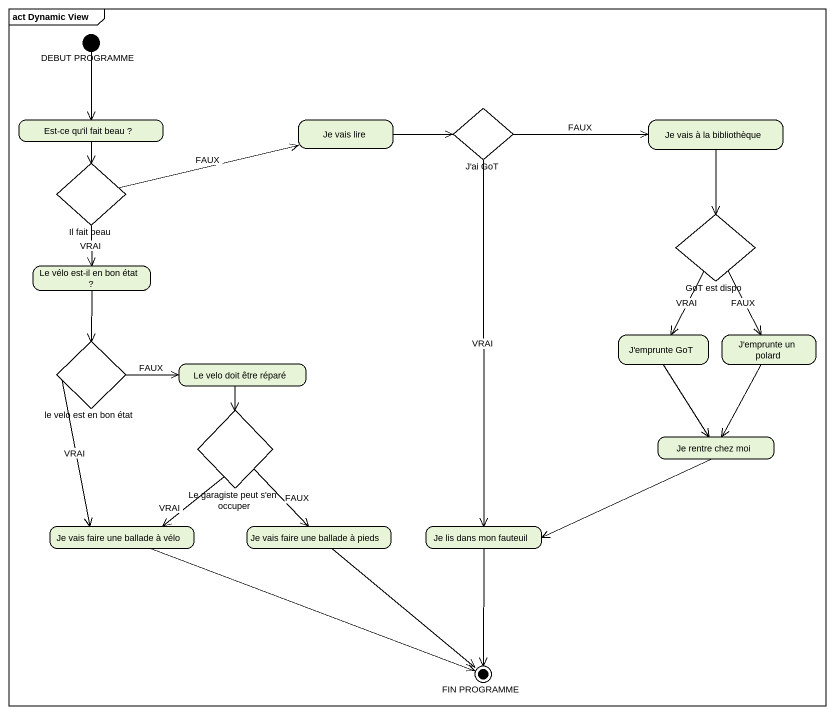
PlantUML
@startuml
mainframe act Dynamic View
hide empty description
state "DEBUT PROGRAMME" as DEBUT_PROGRAMME <<start>>
state "Est-ce qu'il fait beau ?" as Est_ce_qu_il_fait_beau
state "Je vais lire" as Je_vais_lire
state "J'ai GoT" as J_ai_GoT <<choice>>
state "Je vais à la bibliothèque" as Je_vais_à_la_bibliothèque
state "Il fait beau" as Il_fait_beau <<choice>>
state "GoT est dispo" as GoT_est_dispo <<choice>>
state "Le vélo est-il en bon état ?" as Le_vélo_est_il_en_bon_état
state "J'emprunte GoT" as J_emprunte_GoT
state "J'emprunte un polard" as J_emprunte_un_polard
state "le velo est en bon état" as le_velo_est_en_bon_état <<choice>>
state "Le velo doit être réparé" as Le_velo_doit_être_réparé
state "Le garagiste peut s'en occuper" as Le_garagiste_peut_s_en <<choice>>
state "Je rentre chez moi" as Je_rentre_chez_moi
state "Je vais faire une ballade à vélo" as Je_vais_faire_une_ballade_à
state "Je vais faire une ballade à pieds" as Je_vais_faire_une_ballade_à_2
state "Je lis dans mon fauteuil" as Je_lis_dans_mon_fauteuil
state "FIN PROGRAMME" as FIN_PROGRAMME <<end>>
DEBUT_PROGRAMME --> Est_ce_qu_il_fait_beau
Est_ce_qu_il_fait_beau --> Il_fait_beau
Je_vais_lire -right-> J_ai_GoT
J_ai_GoT -right-> Je_vais_à_la_bibliothèque : FAUX
J_ai_GoT --> Je_lis_dans_mon_fauteuil : VRAI
Je_vais_à_la_bibliothèque --> GoT_est_dispo
Il_fait_beau -right-> Je_vais_lire : FAUX
Il_fait_beau --> Le_vélo_est_il_en_bon_état : VRAI
GoT_est_dispo --> J_emprunte_GoT : VRAI
GoT_est_dispo --> J_emprunte_un_polard : FAUX
Le_vélo_est_il_en_bon_état --> le_velo_est_en_bon_état
J_emprunte_GoT --> Je_rentre_chez_moi
J_emprunte_un_polard --> Je_rentre_chez_moi
le_velo_est_en_bon_état -right-> Le_velo_doit_être_réparé : FAUX
le_velo_est_en_bon_état --> Je_vais_faire_une_ballade_à : VRAI
Le_velo_doit_être_réparé --> Le_garagiste_peut_s_en
Le_garagiste_peut_s_en --> Je_vais_faire_une_ballade_à : VRAI
Le_garagiste_peut_s_en --> Je_vais_faire_une_ballade_à_2 : FAUX
Je_rentre_chez_moi -left-> Je_lis_dans_mon_fauteuil
Je_vais_faire_une_ballade_à -right-> FIN_PROGRAMME
Je_vais_faire_une_ballade_à_2 --> FIN_PROGRAMME
Je_lis_dans_mon_fauteuil --> FIN_PROGRAMME
@enduml
